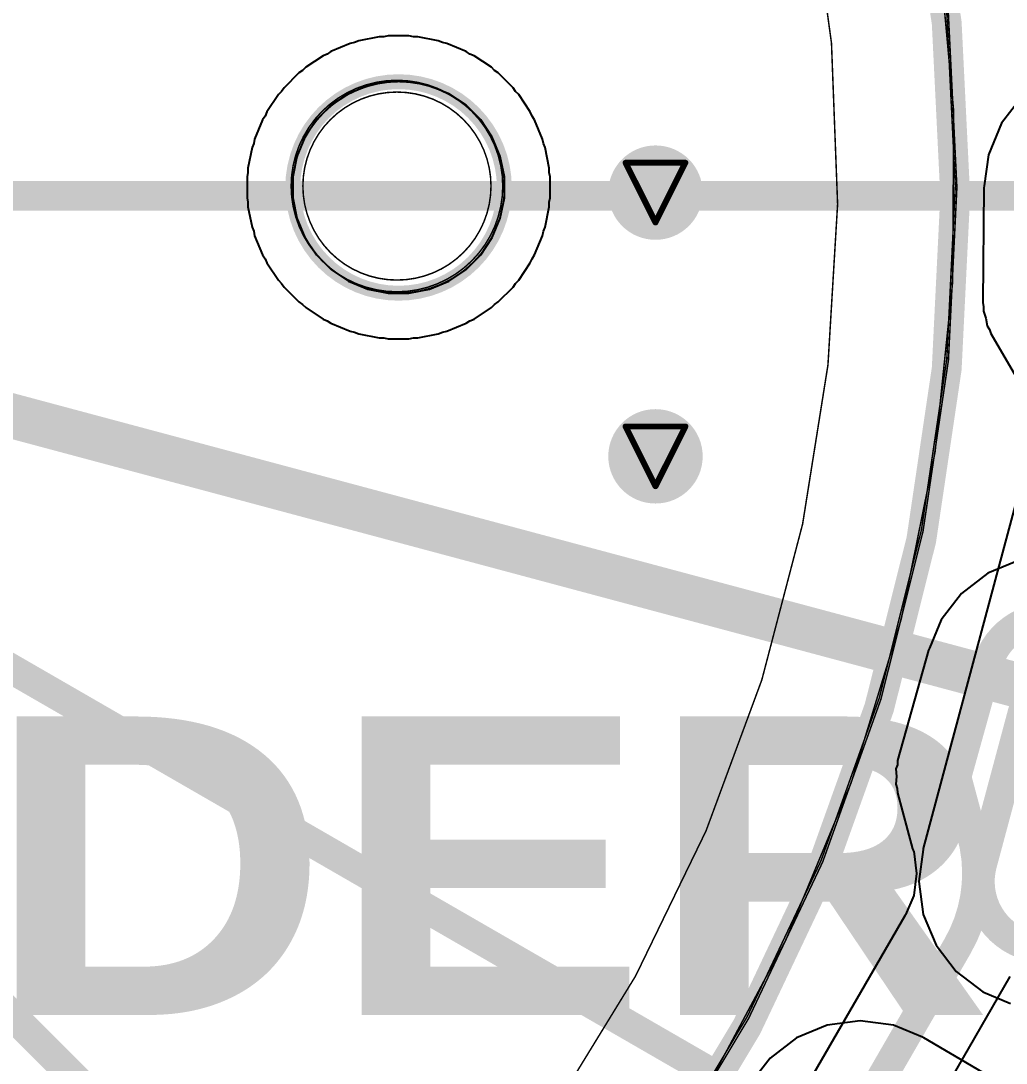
# Model space of a CAD drawing. Header units: inches. Extents: x -7 to 348, y -14 to 159.
# Drawn here: x 42.86 to 51.24, y 12.09 to 20.96 of the extents above; entities that cross this region are included whole.
import ezdxf

# ---------------------------------------------------------------- set-up
doc = ezdxf.new("R2010")
doc.units = ezdxf.units.IN
for name, color, linetype in [('Board Outline', 216, 'Continuous'), ('Bottom Layer', 5, 'Continuous'), ('Bottom Solder', 6, 'Continuous'), ('Dimension', 6, 'Continuous'), ('Drill Drawing', 1, 'Continuous'), ('Fabrication', 76, 'Continuous'), ('Mechanical 4', 56, 'Continuous'), ('Multi-Layer', 9, 'Continuous'), ('Top Layer', 1, 'Continuous'), ('Top Overlay', 2, 'Continuous'), ('Via Holes', 16, 'Continuous')]:
    doc.layers.add(name, color=color, linetype=linetype)
doc.styles.add('Arial Black_Bold', font='', dxfattribs={"height": 0.2})
doc.styles.get('Arial Black_Bold').set_extended_font_data('Arial Black', bold=True)

msp = doc.modelspace()

# ---------------------------------------------------------------- hatches: boundary and pattern name
at = {"layer": 'Bottom Layer'}
h = msp.add_hatch(color=5, dxfattribs=at)
edge = h.paths.add_edge_path()
edge.add_arc((48.26100076, 19.49408344), 0.2999994, 0, 360)
h = msp.add_hatch(color=5, dxfattribs=at)
edge = h.paths.add_edge_path()
edge.add_arc((48.26100076, 17.25000106), 0.2999994, 0, 360)
at = {"layer": 'Bottom Solder'}
h = msp.add_hatch(color=6, dxfattribs=at)
edge = h.paths.add_edge_path()
edge.add_arc((48.26100076, 19.49408344), 0.4015993999999999, 0, 360)
h = msp.add_hatch(color=6, dxfattribs=at)
edge = h.paths.add_edge_path()
edge.add_arc((48.26100076, 17.25000106), 0.4015993999999999, 0, 360)
at = {"layer": 'Top Layer'}
h = msp.add_hatch(color=1, dxfattribs=at)
edge = h.paths.add_edge_path()
edge.add_arc((48.26100076, 19.49408344), 0.2999994, 0, 360)
h = msp.add_hatch(color=1, dxfattribs=at)
edge = h.paths.add_edge_path()
edge.add_arc((48.26100076, 17.25000106), 0.2999994, 0, 360)
at = {"layer": 'Via Holes'}
h = msp.add_hatch(color=7, dxfattribs=at)
edge = h.paths.add_edge_path()
edge.add_arc((48.26100076, 19.49408344), 0.1499997, 0, 360)
h = msp.add_hatch(color=7, dxfattribs=at)
edge = h.paths.add_edge_path()
edge.add_arc((48.26100076, 17.25000106), 0.1499997, 0, 360)

# ---------------------------------------------------------------- linework, layer by layer
at = {"layer": 'Board Outline'}
for points, const_width in [([(46.97562867999999, 19.53797464, 1), (45.17562719999999, 19.53797464, 1)], 0.127), ([(45.1438772, 19.53797464, 1), (45.2073772, 19.53797464, 1)], 0.0635), ([(46.94387868, 19.53797464, 1), (47.00737868, 19.53797464, 1)], 0.0635)]:
    msp.add_lwpolyline(points, format="xyb", close=True, dxfattribs=dict(at, const_width=const_width))
at = {"layer": 'Bottom Layer'}
for p, q in [((45.6644756, 20.76279312), (45.50068624, 20.69494972)), ((45.70199902, 20.77025818), (45.6644756, 20.76279312)), ((45.7373482, 20.78489874), (45.70199902, 20.77025818)), ((45.9112239, 20.81948592), (45.7373482, 20.78489874)), ((45.94948392, 20.81948592), (45.9112239, 20.81948592)), ((45.98701242, 20.82695098), (45.94948392, 20.81948592)), ((46.1642968, 20.82695098), (45.98701242, 20.82695098)), ((46.2018253, 20.81948592), (46.1642968, 20.82695098)), ((46.24008278, 20.81948592), (46.2018253, 20.81948592)), ((46.41396102, 20.78489874), (46.24008278, 20.81948592)), ((46.44930766, 20.77025818), (46.41396102, 20.78489874)), ((46.48683362, 20.76279312), (46.44930766, 20.77025818)), ((46.65062297999999, 20.69494972), (46.48683362, 20.76279312)), ((45.46887273999999, 20.67369246), (45.43352101999999, 20.65904936)), ((45.50068624, 20.69494972), (45.46887273999999, 20.67369246)), ((46.68243394, 20.673695), (46.65062297999999, 20.69494972)), ((46.71778819999999, 20.65904936), (46.68243394, 20.673695)), ((45.43352101999999, 20.65904936), (45.28611466, 20.56055324)), ((46.86519201999999, 20.56055324), (46.71778819999999, 20.65904936)), ((45.2272527, 20.51224498), (45.10189354, 20.38688582)), ((45.25906112, 20.53349716), (45.2272527, 20.51224498)), ((45.28611466, 20.56055324), (45.25906112, 20.53349716)), ((46.89224048, 20.53350224), (46.86519201999999, 20.56055324)), ((46.92405651999999, 20.51224498), (46.89224048, 20.53350224)), ((47.04941568, 20.38688582), (46.92405651999999, 20.51224498)), ((45.05358528, 20.32802132), (44.95508915999999, 20.1806175)), ((45.08063627999999, 20.35506978), (45.05358528, 20.32802132)), ((45.10189354, 20.38688582), (45.08063627999999, 20.35506978)), ((47.07066786, 20.3550774), (47.04941568, 20.38688582)), ((47.09772394, 20.32802386), (47.07066786, 20.3550774)), ((47.19622005999999, 20.1806175), (47.09772394, 20.32802386)), ((44.94044352, 20.14526324), (44.9191888, 20.11345228)), ((44.95508915999999, 20.1806175), (44.94044352, 20.14526324)), ((47.21086316, 20.14526578), (47.19622005999999, 20.1806175)), ((47.23212041999999, 20.11345228), (47.21086316, 20.14526578)), ((44.9191888, 20.11345228), (44.8513454, 19.94966292)), ((47.29996381999999, 19.94966292), (47.23212041999999, 20.11345228)), ((44.82923724, 19.87678524), (44.7946526, 19.702907)), ((44.84388034, 19.9121395), (44.82923724, 19.87678524)), ((44.8513454, 19.94966292), (44.84388034, 19.9121395)), ((47.30742888, 19.9121395), (47.29996381999999, 19.94966292)), ((47.32206944, 19.87679032), (47.30742888, 19.9121395)), ((47.35665662, 19.70291462), (47.32206944, 19.87679032)), ((44.7946526, 19.702907), (44.7946526, 19.66464444)), ((47.35665662, 19.6646546), (47.35665662, 19.70291462)), ((44.7946526, 19.66464444), (44.78719008, 19.6271261)), ((44.78719008, 19.6271261), (44.78719008, 19.44984172)), ((47.36412168, 19.6271261), (47.35665662, 19.6646546)), ((47.36412168, 19.44984172), (47.36412168, 19.6271261)), ((44.78719008, 19.44984172), (44.7946526, 19.41232338)), ((47.35665662, 19.41231322), (47.36412168, 19.44984172)), ((44.7946526, 19.41232338), (44.7946526, 19.37406082)), ((44.7946526, 19.37406082), (44.82923724, 19.20018258)), ((47.32206944, 19.2001775), (47.35665662, 19.37405574)), ((47.35665662, 19.37405574), (47.35665662, 19.41231322)), ((44.82923724, 19.20018258), (44.84388034, 19.16482832)), ((44.84388034, 19.16482832), (44.8513454, 19.1273049)), ((47.29996381999999, 19.1273049), (47.30742888, 19.16483086)), ((47.30742888, 19.16483086), (47.32206944, 19.2001775)), ((44.8513454, 19.1273049), (44.9191888, 18.96351554)), ((47.23212041999999, 18.96351554), (47.29996381999999, 19.1273049)), ((44.9191888, 18.96351554), (44.94044606, 18.93170204)), ((44.94044606, 18.93170204), (44.95508915999999, 18.89635032)), ((44.95508915999999, 18.89635032), (45.05358528, 18.74894396)), ((47.09772394, 18.7489465), (47.19622005999999, 18.89635032)), ((47.19622005999999, 18.89635032), (47.2108657, 18.93170458)), ((47.2108657, 18.93170458), (47.23212041999999, 18.96351554)), ((45.05358528, 18.74894396), (45.08064136, 18.72189042)), ((45.08064136, 18.72189042), (45.10189354, 18.690082)), ((47.04941568, 18.690082), (47.07067293999999, 18.72189804)), ((47.07067293999999, 18.72189804), (47.09772394, 18.7489465)), ((45.10189354, 18.690082), (45.2272527, 18.56472284)), ((46.92405651999999, 18.56472284), (47.04941568, 18.690082)), ((45.2272527, 18.56472284), (45.25906874, 18.54346558)), ((45.25906874, 18.54346558), (45.2861172, 18.51641458)), ((46.86519456, 18.51641458), (46.8922481, 18.54347066)), ((46.8922481, 18.54347066), (46.92405651999999, 18.56472284)), ((45.2861172, 18.51641458), (45.43352101999999, 18.41791846)), ((46.71778819999999, 18.41791846), (46.86519456, 18.51641458)), ((45.43352101999999, 18.41791846), (45.46887528, 18.40327282)), ((45.46887528, 18.40327282), (45.50068624, 18.3820181)), ((45.50068624, 18.3820181), (45.6644756, 18.3141747)), ((46.48683362, 18.3141747), (46.65062297999999, 18.3820181)), ((46.65062297999999, 18.3820181), (46.68243648, 18.40327536)), ((46.68243648, 18.40327536), (46.71778819999999, 18.41791846)), ((45.6644756, 18.3141747), (45.70199902, 18.30670964)), ((45.70199902, 18.30670964), (45.73735327999999, 18.29206654)), ((45.73735327999999, 18.29206654), (45.91123152, 18.2574819)), ((46.24007769999999, 18.2574819), (46.41395594, 18.29206654)), ((46.41395594, 18.29206654), (46.4493102, 18.30670964)), ((46.4493102, 18.30670964), (46.48683362, 18.3141747)), ((45.91123152, 18.2574819), (45.94949408, 18.2574819)), ((45.94949408, 18.2574819), (45.98701242, 18.25001938)), ((45.98701242, 18.25001938), (46.1642968, 18.25001938)), ((46.1642968, 18.25001938), (46.20181513999999, 18.2574819)), ((46.20181513999999, 18.2574819), (46.24007769999999, 18.2574819)), ((51.34877462, 16.36350042), (51.08708604, 16.25510592)), ((51.08708604, 16.25510592), (50.86236461999999, 16.08267294)), ((50.86236461999999, 16.08267294), (50.68993164, 15.85795406)), ((50.68993164, 15.85795406), (50.590577, 15.61808154)), ((50.590577, 15.61808154), (50.58235501999999, 15.60179252)), ((50.58235501999999, 15.60179252), (50.32076549999999, 14.66055488)), ((50.32076549999999, 14.66055488), (50.31803499999999, 14.62409318)), ((50.31803499999999, 14.62409318), (50.30628496, 14.58947806)), ((50.30628496, 14.58947806), (50.31055978, 14.52423308)), ((50.31055978, 14.52423308), (50.3056779, 14.45902366)), ((50.3056779, 14.45902366), (50.3171079, 14.42429678)), ((50.3171079, 14.42429678), (50.31949803999999, 14.3878173)), ((50.31949803999999, 14.3878173), (50.44758008, 13.90977152)), ((50.44758008, 13.90977152), (50.45237306, 13.90005094)), ((50.45237306, 13.90005094), (50.45693744, 13.88903496)), ((50.45693744, 13.88903496), (50.4816618, 13.70123752)), ((50.4816618, 13.70123752), (50.45693744, 13.51344008)), ((50.45693744, 13.51344008), (50.3884946, 13.34820292)), ((50.3814461, 13.34016636), (48.62873942, 10.30437868)), ((50.3884946, 13.34820292), (50.3814461, 13.34016636)), ((49.58591556, 9.890450119999999), (51.27856647999999, 12.82221718))]:
    msp.add_line(p, q, dxfattribs=at)
at = {"layer": 'Bottom Layer', "const_width": 0.254}
for points in [[(51.08138881999999, 15.46309836, -0.4105589686091917), (51.77040954, 15.86545214)], [(50.94789404, 14.04382764, -0.2036222772454965), (50.83001263999999, 13.0811905)]]:
    msp.add_lwpolyline(points, format="xyb", dxfattribs=at)
for points in [[(50.81980437999999, 14.52186326), (51.08139136, 15.4631009)], [(50.81980437999999, 14.52186326), (50.94788642, 14.04381748)], [(49.07729834, 10.04540282), (50.83000501999999, 13.0811905)]]:
    msp.add_lwpolyline(points, dxfattribs=at)
at = {"layer": 'Bottom Layer', "const_width": 0.127}
for points in [[(51.01788882, 15.46309836, 1), (51.14488881999999, 15.46309836, 1)], [(51.01789136, 15.4631009, 1), (51.14489136, 15.4631009, 1)], [(50.75630438, 14.52186326, 1), (50.88330438000001, 14.52186326, 1)], [(50.75630438, 14.52186326, 1), (50.88330438000001, 14.52186326, 1)], [(50.88438641999999, 14.04381748, 1), (51.01138642, 14.04381748, 1)], [(50.88439404, 14.04382764, 1), (51.01139404, 14.04382764, 1)], [(50.76650502, 13.0811905, 1), (50.89350502, 13.0811905, 1)], [(50.76651264, 13.0811905, 1), (50.89351264, 13.0811905, 1)]]:
    msp.add_lwpolyline(points, format="xyb", close=True, dxfattribs=at)
at = {"layer": 'Dimension', "const_width": 0.254}
for points in [[(58.31000022, 19.46699942, 1), (13.30999878, 19.46699942, 1)], [(54.56033537999999, 19.46692576, 1), (17.06033418, 19.46692576, 1)]]:
    msp.add_lwpolyline(points, format="xyb", close=True, dxfattribs=at)
at = {"layer": 'Dimension'}
for points, const_width in [([(17.94394176, 37.3357267), (55.3623734, -0.08175752)], 0.254), ([(15.04366054, 31.45656142), (58.34493538, 6.45657078)], 0.254), ([(12.30261954, 25.76202366), (61.16771866, 12.66866656)], 0.3809999999999999), ([(11.71100528, 19.46692068), (61.71100434, 19.46692576)], 0.254)]:
    msp.add_lwpolyline(points, dxfattribs=dict(at, const_width=const_width))
at = {"layer": 'Drill Drawing', "const_width": 0.0508}
for points in [[(48.00700076, 19.74808344), (48.51500076, 19.74808344)], [(48.00700076, 19.74808344), (48.26100076, 19.24008344)], [(48.26100076, 19.24008344), (48.51500076, 19.74808344)], [(48.00700076, 17.50400106), (48.51500076, 17.50400106)], [(48.00700076, 17.50400106), (48.26100076, 16.99600106)], [(48.26100076, 16.99600106), (48.51500076, 17.50400106)]]:
    msp.add_lwpolyline(points, dxfattribs=at)
at = {"layer": 'Drill Drawing', "const_width": 0.0254}
for points in [[(47.99430076, 19.74808344, 1), (48.01970076, 19.74808344, 1)], [(47.99430076, 19.74808344, 1), (48.01970076, 19.74808344, 1)], [(48.50230076, 19.74808344, 1), (48.52770075999999, 19.74808344, 1)], [(48.50230076, 19.74808344, 1), (48.52770075999999, 19.74808344, 1)], [(48.24830076, 19.24008344, 1), (48.27370076, 19.24008344, 1)], [(48.24830076, 19.24008344, 1), (48.27370076, 19.24008344, 1)], [(47.99430076, 17.50400106, 1), (48.01970076, 17.50400106, 1)], [(47.99430076, 17.50400106, 1), (48.01970076, 17.50400106, 1)], [(48.50230076, 17.50400106, 1), (48.52770075999999, 17.50400106, 1)], [(48.50230076, 17.50400106, 1), (48.52770075999999, 17.50400106, 1)], [(48.24830076, 16.99600106, 1), (48.27370076, 16.99600106, 1)], [(48.24830076, 16.99600106, 1), (48.27370076, 16.99600106, 1)]]:
    msp.add_lwpolyline(points, format="xyb", close=True, dxfattribs=at)
at = {"layer": 'Fabrication', "const_width": 0.0127}
for points in [[(53.19354867999999, 31.33267292, -1.167099627659095), (15.6750893, 13.58702642)], [(53.19354867999999, 31.33267292, -1.167099627659095), (15.6750893, 13.58702642)], [(53.19354867999999, 31.33267292, -1.167099627659095), (15.6750893, 13.58702642)], [(53.19354867999999, 31.33267292, -1.167099627659095), (15.6750893, 13.58702642)], [(54.51114574, 31.13829434, -1.205705075990638), (14.17744688, 15.54997652)], [(54.51114574, 31.13829434, -1.205705075990638), (14.17744688, 15.54997652)], [(46.06760662, 30.49484122, -1.25098555056393), (21.84603454, 14.07376662)], [(46.06760662, 30.49484122, -1.25098555056393), (21.84603454, 14.07376662)], [(46.06760662, 30.49484122, -1.25098555056393), (21.84603454, 14.07376662)], [(46.06760662, 30.49484122, -1.25098555056393), (21.84603454, 14.07376662)], [(44.83044628, 30.25690164, -1.342702750343207), (22.3943037, 15.54997652)]]:
    msp.add_lwpolyline(points, format="xyb", dxfattribs=at)
at = {"layer": 'Fabrication'}
for points, const_width in [([(46.97562867999999, 19.53797464, 1), (45.17562719999999, 19.53797464, 1)], 0.0127), ([(46.97562867999999, 19.53797464, 1), (45.17562719999999, 19.53797464, 1)], 0.0127), ([(46.97562867999999, 19.53797464, 1), (45.17562719999999, 19.53797464, 1)], 0.0127), ([(45.1724522, 19.53797464, 1), (45.1788022, 19.53797464, 1)], 0.00635), ([(45.1724522, 19.53797464, 1), (45.1788022, 19.53797464, 1)], 0.00635), ([(45.1724522, 19.53797464, 1), (45.1788022, 19.53797464, 1)], 0.00635), ([(46.97245367999999, 19.53797464, 1), (46.97880368, 19.53797464, 1)], 0.00635), ([(46.97245367999999, 19.53797464, 1), (46.97880368, 19.53797464, 1)], 0.00635), ([(46.97245367999999, 19.53797464, 1), (46.97880368, 19.53797464, 1)], 0.00635)]:
    msp.add_lwpolyline(points, format="xyb", close=True, dxfattribs=dict(at, const_width=const_width))
at = {"layer": 'Mechanical 4'}
for points, const_width in [([(50.81100582, 19.54995328, 1), (20.81100486, 19.54995328, 1)], 0.0127), ([(50.81100582, 19.54995328, 1), (20.81100486, 19.54995328, 1)], 0.0127), ([(50.81100582, 19.54995328, 1), (20.81100486, 19.54995328, 1)], 0.0127), ([(50.81100582, 19.54995328, 1), (20.81100486, 19.54995328, 1)], 0.0127), ([(50.8248031, 19.53848518, 1), (20.82480214, 19.53848518, 1)], 0.0127), ([(50.8248031, 19.53848518, 1), (20.82480214, 19.53848518, 1)], 0.0127), ([(50.8248031, 19.53848518, 1), (20.82480214, 19.53848518, 1)], 0.0127), ([(50.8248031, 19.53848518, 1), (20.82480214, 19.53848518, 1)], 0.0127), ([(46.96185934, 19.54995328, 1), (45.16185786, 19.54995328, 1)], 0.0127), ([(46.96185934, 19.54995328, 1), (45.16185786, 19.54995328, 1)], 0.0127), ([(46.96185934, 19.54995328, 1), (45.16185786, 19.54995328, 1)], 0.0127), ([(46.96185934, 19.54995328, 1), (45.16185786, 19.54995328, 1)], 0.0127), ([(46.97565662, 19.53848518, 1), (45.17565514, 19.53848518, 1)], 0.0127), ([(46.97565662, 19.53848518, 1), (45.17565514, 19.53848518, 1)], 0.0127), ([(46.97565662, 19.53848518, 1), (45.17565514, 19.53848518, 1)], 0.0127), ([(46.97565662, 19.53848518, 1), (45.17565514, 19.53848518, 1)], 0.0127), ([(46.86185954, 19.54995328, 1), (45.26185766, 19.54995328, 1)], 0.0127), ([(46.86185954, 19.54995328, 1), (45.26185766, 19.54995328, 1)], 0.0127), ([(46.86185954, 19.54995328, 1), (45.26185766, 19.54995328, 1)], 0.0127), ([(46.86185954, 19.54995328, 1), (45.26185766, 19.54995328, 1)], 0.0127), ([(45.15868285999999, 19.54995328, 1), (45.16503286, 19.54995328, 1)], 0.00635), ([(45.15868285999999, 19.54995328, 1), (45.16503286, 19.54995328, 1)], 0.00635), ([(45.15868285999999, 19.54995328, 1), (45.16503286, 19.54995328, 1)], 0.00635), ([(45.15868285999999, 19.54995328, 1), (45.16503286, 19.54995328, 1)], 0.00635), ([(45.17248014, 19.53848518, 1), (45.17883014, 19.53848518, 1)], 0.00635), ([(45.17248014, 19.53848518, 1), (45.17883014, 19.53848518, 1)], 0.00635), ([(45.17248014, 19.53848518, 1), (45.17883014, 19.53848518, 1)], 0.00635), ([(45.17248014, 19.53848518, 1), (45.17883014, 19.53848518, 1)], 0.00635), ([(45.25868266, 19.54995328, 1), (45.26503266, 19.54995328, 1)], 0.00635), ([(45.25868266, 19.54995328, 1), (45.26503266, 19.54995328, 1)], 0.00635), ([(45.25868266, 19.54995328, 1), (45.26503266, 19.54995328, 1)], 0.00635), ([(45.25868266, 19.54995328, 1), (45.26503266, 19.54995328, 1)], 0.00635), ([(46.85868454, 19.54995328, 1), (46.86503454, 19.54995328, 1)], 0.00635), ([(46.85868454, 19.54995328, 1), (46.86503454, 19.54995328, 1)], 0.00635), ([(46.85868454, 19.54995328, 1), (46.86503454, 19.54995328, 1)], 0.00635), ([(46.85868454, 19.54995328, 1), (46.86503454, 19.54995328, 1)], 0.00635), ([(46.95868434, 19.54995328, 1), (46.96503434, 19.54995328, 1)], 0.00635), ([(46.95868434, 19.54995328, 1), (46.96503434, 19.54995328, 1)], 0.00635), ([(46.95868434, 19.54995328, 1), (46.96503434, 19.54995328, 1)], 0.00635), ([(46.95868434, 19.54995328, 1), (46.96503434, 19.54995328, 1)], 0.00635), ([(46.97248162, 19.53848518, 1), (46.97883162, 19.53848518, 1)], 0.00635), ([(46.97248162, 19.53848518, 1), (46.97883162, 19.53848518, 1)], 0.00635), ([(46.97248162, 19.53848518, 1), (46.97883162, 19.53848518, 1)], 0.00635), ([(46.97248162, 19.53848518, 1), (46.97883162, 19.53848518, 1)], 0.00635), ([(50.80783081999999, 19.54995328, 1), (50.81418081999999, 19.54995328, 1)], 0.00635), ([(50.80783081999999, 19.54995328, 1), (50.81418081999999, 19.54995328, 1)], 0.00635), ([(50.80783081999999, 19.54995328, 1), (50.81418081999999, 19.54995328, 1)], 0.00635), ([(50.80783081999999, 19.54995328, 1), (50.81418081999999, 19.54995328, 1)], 0.00635), ([(50.8216281, 19.53848518, 1), (50.8279781, 19.53848518, 1)], 0.00635), ([(50.8216281, 19.53848518, 1), (50.8279781, 19.53848518, 1)], 0.00635), ([(50.8216281, 19.53848518, 1), (50.8279781, 19.53848518, 1)], 0.00635), ([(50.8216281, 19.53848518, 1), (50.8279781, 19.53848518, 1)], 0.00635)]:
    msp.add_lwpolyline(points, format="xyb", close=True, dxfattribs=dict(at, const_width=const_width))
at = {"layer": 'Multi-Layer'}
for p, q in [((45.81313418, 20.40389874), (45.64934482, 20.33605534)), ((45.98701242, 20.43848592), (45.81313418, 20.40389874)), ((46.07565588, 20.43848592), (45.98701242, 20.43848592)), ((46.1642968, 20.43848592), (46.07565588, 20.43848592)), ((46.33817504, 20.40389874), (46.1642968, 20.43848592)), ((46.5019644, 20.33605534), (46.33817504, 20.40389874)), ((45.64934482, 20.33605534), (45.50193846, 20.23755922)), ((46.64937076, 20.23755922), (46.5019644, 20.33605534)), ((45.50193846, 20.23755922), (45.3765793, 20.11220006)), ((46.77472992, 20.11220006), (46.64937076, 20.23755922)), ((45.3765793, 20.11220006), (45.27808318, 19.9647937)), ((46.87322603999999, 19.9647937), (46.77472992, 20.11220006)), ((45.27808318, 19.9647937), (45.21023977999999, 19.80100434)), ((46.94106944, 19.80100434), (46.87322603999999, 19.9647937)), ((45.21023977999999, 19.80100434), (45.17565514, 19.6271261)), ((46.97565662, 19.6271261), (46.94106944, 19.80100434)), ((45.17565514, 19.6271261), (45.17565514, 19.53848518)), ((46.97565662, 19.53848518), (46.97565662, 19.6271261)), ((45.17565514, 19.53848518), (45.17565514, 19.53848518)), ((45.17565514, 19.53848518), (45.17565514, 19.44984172)), ((46.97565662, 19.44984172), (46.97565662, 19.53848518)), ((45.17565514, 19.44984172), (45.21023977999999, 19.27596348)), ((46.94106944, 19.27596348), (46.97565662, 19.44984172)), ((45.21023977999999, 19.27596348), (45.27808318, 19.11217412)), ((46.87322603999999, 19.11217412), (46.94106944, 19.27596348)), ((45.27808318, 19.11217412), (45.3765793, 18.96476776)), ((46.77472992, 18.96476776), (46.87322603999999, 19.11217412)), ((45.3765793, 18.96476776), (45.50193846, 18.8394086)), ((46.64937076, 18.8394086), (46.77472992, 18.96476776)), ((45.50193846, 18.8394086), (45.64934482, 18.74091248)), ((46.5019644, 18.74091248), (46.64937076, 18.8394086)), ((45.64934482, 18.74091248), (45.81313418, 18.67306908)), ((46.33817504, 18.67306908), (46.5019644, 18.74091248)), ((45.81313418, 18.67306908), (45.98701242, 18.63848444)), ((45.98701242, 18.63848444), (46.07565588, 18.63848444)), ((46.07565588, 18.63848444), (46.1642968, 18.63848444)), ((46.1642968, 18.63848444), (46.33817504, 18.67306908))]:
    msp.add_line(p, q, dxfattribs=at)
at = {"layer": 'Top Layer'}
for p, q in [((45.6644756, 20.76279312), (45.50068624, 20.69494972)), ((45.70199902, 20.77025818), (45.6644756, 20.76279312)), ((45.7373482, 20.78489874), (45.70199902, 20.77025818)), ((45.9112239, 20.81948592), (45.7373482, 20.78489874)), ((45.94948392, 20.81948592), (45.9112239, 20.81948592)), ((45.98701242, 20.82695098), (45.94948392, 20.81948592)), ((46.1642968, 20.82695098), (45.98701242, 20.82695098)), ((46.2018253, 20.81948592), (46.1642968, 20.82695098)), ((46.24008278, 20.81948592), (46.2018253, 20.81948592)), ((46.41396102, 20.78489874), (46.24008278, 20.81948592)), ((46.44930766, 20.77025818), (46.41396102, 20.78489874)), ((46.48683362, 20.76279312), (46.44930766, 20.77025818)), ((46.65062297999999, 20.69494972), (46.48683362, 20.76279312)), ((45.46887273999999, 20.67369246), (45.43352101999999, 20.65904936)), ((45.50068624, 20.69494972), (45.46887273999999, 20.67369246)), ((46.68243394, 20.673695), (46.65062297999999, 20.69494972)), ((46.71778819999999, 20.65904936), (46.68243394, 20.673695)), ((45.43352101999999, 20.65904936), (45.28611466, 20.56055324)), ((46.86519201999999, 20.56055324), (46.71778819999999, 20.65904936)), ((45.2272527, 20.51224498), (45.10189354, 20.38688582)), ((45.25906112, 20.53349716), (45.2272527, 20.51224498)), ((45.28611466, 20.56055324), (45.25906112, 20.53349716)), ((46.89224048, 20.53350224), (46.86519201999999, 20.56055324)), ((46.92405651999999, 20.51224498), (46.89224048, 20.53350224)), ((47.04941568, 20.38688582), (46.92405651999999, 20.51224498)), ((45.05358528, 20.32802132), (44.95508915999999, 20.1806175)), ((45.08063627999999, 20.35506978), (45.05358528, 20.32802132)), ((45.10189354, 20.38688582), (45.08063627999999, 20.35506978)), ((47.07066786, 20.3550774), (47.04941568, 20.38688582)), ((47.09772394, 20.32802386), (47.07066786, 20.3550774)), ((47.19622005999999, 20.1806175), (47.09772394, 20.32802386)), ((51.37891679999999, 20.31302008), (51.20302942, 20.08379778)), ((44.94044352, 20.14526324), (44.9191888, 20.11345228)), ((44.95508915999999, 20.1806175), (44.94044352, 20.14526324)), ((47.21086316, 20.14526578), (47.19622005999999, 20.1806175)), ((47.23212041999999, 20.11345228), (47.21086316, 20.14526578)), ((44.9191888, 20.11345228), (44.8513454, 19.94966292)), ((47.29996381999999, 19.94966292), (47.23212041999999, 20.11345228)), ((51.20302942, 20.08379778), (51.09246068, 19.8168641)), ((44.82923724, 19.87678524), (44.7946526, 19.702907)), ((44.84388034, 19.9121395), (44.82923724, 19.87678524)), ((44.8513454, 19.94966292), (44.84388034, 19.9121395)), ((47.30742888, 19.9121395), (47.29996381999999, 19.94966292)), ((47.32206944, 19.87679032), (47.30742888, 19.9121395)), ((47.35665662, 19.70291462), (47.32206944, 19.87679032)), ((51.09246068, 19.8168641), (51.0575306, 19.55152554)), ((44.7946526, 19.702907), (44.7946526, 19.66464444)), ((47.35665662, 19.6646546), (47.35665662, 19.70291462)), ((44.7946526, 19.66464444), (44.78719008, 19.6271261)), ((44.78719008, 19.6271261), (44.78719008, 19.44984172)), ((47.36412168, 19.6271261), (47.35665662, 19.6646546)), ((47.36412168, 19.44984172), (47.36412168, 19.6271261)), ((51.05428702, 19.5359782), (51.04522937999999, 18.55909928)), ((51.0575306, 19.55152554), (51.05428702, 19.5359782)), ((44.78719008, 19.44984172), (44.7946526, 19.41232338)), ((47.35665662, 19.41231322), (47.36412168, 19.44984172)), ((44.7946526, 19.41232338), (44.7946526, 19.37406082)), ((44.7946526, 19.37406082), (44.82923724, 19.20018258)), ((47.32206944, 19.2001775), (47.35665662, 19.37405574)), ((47.35665662, 19.37405574), (47.35665662, 19.41231322)), ((44.82923724, 19.20018258), (44.84388034, 19.16482832)), ((44.84388034, 19.16482832), (44.8513454, 19.1273049)), ((47.29996381999999, 19.1273049), (47.30742888, 19.16483086)), ((47.30742888, 19.16483086), (47.32206944, 19.2001775)), ((44.8513454, 19.1273049), (44.9191888, 18.96351554)), ((47.23212041999999, 18.96351554), (47.29996381999999, 19.1273049)), ((44.9191888, 18.96351554), (44.94044606, 18.93170204)), ((44.94044606, 18.93170204), (44.95508915999999, 18.89635032)), ((44.95508915999999, 18.89635032), (45.05358528, 18.74894396)), ((47.09772394, 18.7489465), (47.19622005999999, 18.89635032)), ((47.19622005999999, 18.89635032), (47.2108657, 18.93170458)), ((47.2108657, 18.93170458), (47.23212041999999, 18.96351554)), ((45.05358528, 18.74894396), (45.08064136, 18.72189042)), ((45.08064136, 18.72189042), (45.10189354, 18.690082)), ((47.04941568, 18.690082), (47.07067293999999, 18.72189804)), ((47.07067293999999, 18.72189804), (47.09772394, 18.7489465)), ((45.10189354, 18.690082), (45.2272527, 18.56472284)), ((46.92405651999999, 18.56472284), (47.04941568, 18.690082)), ((45.2272527, 18.56472284), (45.25906874, 18.54346558)), ((45.25906874, 18.54346558), (45.2861172, 18.51641458)), ((46.86519456, 18.51641458), (46.8922481, 18.54347066)), ((46.8922481, 18.54347066), (46.92405651999999, 18.56472284)), ((51.04522937999999, 18.55909928), (51.05202896, 18.52318114)), ((45.2861172, 18.51641458), (45.43352101999999, 18.41791846)), ((46.71778819999999, 18.41791846), (46.86519456, 18.51641458)), ((51.05202896, 18.52318114), (51.04963627999999, 18.48668896)), ((51.04963627999999, 18.48668896), (51.07065732, 18.4247663)), ((45.43352101999999, 18.41791846), (45.46887528, 18.40327282)), ((45.46887528, 18.40327282), (45.50068624, 18.3820181)), ((45.50068624, 18.3820181), (45.6644756, 18.3141747)), ((46.48683362, 18.3141747), (46.65062297999999, 18.3820181)), ((46.65062297999999, 18.3820181), (46.68243648, 18.40327536)), ((46.68243648, 18.40327536), (46.71778819999999, 18.41791846)), ((51.07065732, 18.4247663), (51.08281629999999, 18.3605297)), ((51.08281629999999, 18.3605297), (51.10284674, 18.32994048)), ((45.6644756, 18.3141747), (45.70199902, 18.30670964)), ((45.70199902, 18.30670964), (45.73735327999999, 18.29206654)), ((45.73735327999999, 18.29206654), (45.91123152, 18.2574819)), ((46.24007769999999, 18.2574819), (46.41395594, 18.29206654)), ((46.41395594, 18.29206654), (46.4493102, 18.30670964)), ((46.4493102, 18.30670964), (46.48683362, 18.3141747)), ((51.10284674, 18.32994048), (51.11459932, 18.29532028)), ((51.11459932, 18.29532028), (51.36204866, 17.86672576)), ((45.91123152, 18.2574819), (45.94949408, 18.2574819)), ((45.94949408, 18.2574819), (45.98701242, 18.25001938)), ((45.98701242, 18.25001938), (46.1642968, 18.25001938)), ((46.1642968, 18.25001938), (46.20181513999999, 18.2574819)), ((46.20181513999999, 18.2574819), (46.24007769999999, 18.2574819)), ((51.44559433999999, 17.29941168), (50.53831649999999, 13.91343166)), ((50.537745, 13.90471438), (50.50183448, 13.6319387)), ((50.53831649999999, 13.91343166), (50.537745, 13.90471438)), ((50.50183448, 13.6319387), (50.53876862, 13.35138808)), ((50.53876862, 13.35138808), (50.64705898, 13.08995604)), ((50.64705898, 13.08995604), (50.81932178, 12.86546068)), ((50.81932178, 12.86546068), (51.04381713999999, 12.69319788)), ((51.04381713999999, 12.69319788), (51.28072548, 12.59506752)), ((50.00328328, 12.44691186), (49.72245326, 12.40993962)), ((50.2841133, 12.40993962), (50.00328328, 12.44691186)), ((49.72245326, 12.40993962), (49.46076468, 12.30154512)), ((50.53254308, 12.30703406), (50.2841133, 12.40993962)), ((49.46076468, 12.30154512), (49.23604326, 12.12911214)), ((50.54446075999999, 12.30287354), (50.53254308, 12.30703406)), ((51.36165496, 11.8215283), (50.54446075999999, 12.30287354)), ((49.23604326, 12.12911214), (49.07799684, 11.92313846))]:
    msp.add_line(p, q, dxfattribs=at)
at = {"layer": 'Top Layer', "const_width": 0.254}
msp.add_lwpolyline([(51.0386203, 13.77937554), (51.94589814, 17.16535556)], dxfattribs=at)
msp.add_lwpolyline([(51.4330188, 13.08622986, -0.4113535420624388), (51.03862538, 13.77938062)], format="xyb", dxfattribs=at)
at = {"layer": 'Top Layer', "const_width": 0.127}
for points in [[(50.9751203, 13.77937554, 1), (51.1021203, 13.77937554, 1)], [(50.97512538, 13.77938062, 1), (51.10212538, 13.77938062, 1)]]:
    msp.add_lwpolyline(points, format="xyb", close=True, dxfattribs=at)
at = {"layer": 'Top Overlay'}
for points, const_width in [([(50.8103505, 19.46693338, 1), (20.81034954, 19.46693338, 1)], 0.254), ([(50.74685049999999, 19.46693338, 1), (50.8738505, 19.46693338, 1)], 0.127)]:
    msp.add_lwpolyline(points, format="xyb", close=True, dxfattribs=dict(at, const_width=const_width))

# ---------------------------------------------------------------- texts
at = {"layer": 'Top Overlay', "style": 'Arial Black_Bold'}
msp.add_text('ENCODER', height=2.54, rotation=360, dxfattribs=at).set_placement((30.82301176, 12.4964571))

doc.saveas('drawing.dxf')
